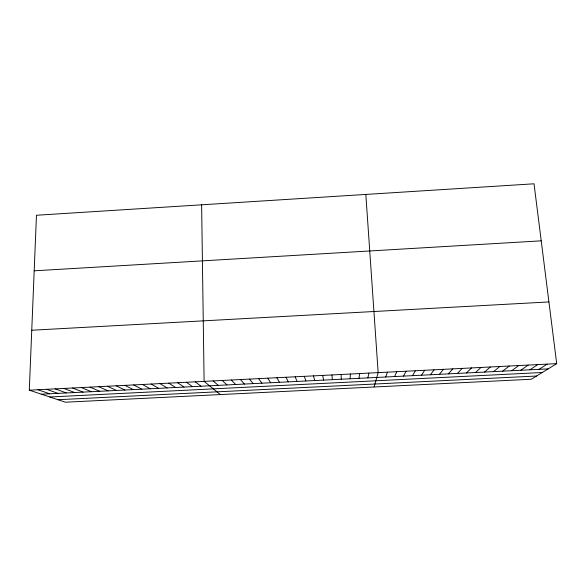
<?xml version="1.0" encoding="UTF-8"?>
<svg xmlns="http://www.w3.org/2000/svg" width="586" height="586" viewBox="0 0 586 586"><rect width="100%" height="100%" fill="white"/><g stroke="black" fill="none" stroke-linecap="round" stroke-linejoin="round"><path stroke-width="0.88" d="M29.3 390.173L36.464 215.252L534.029 183.799L556.7 363.642L531.304 379.245L65.434 402.201L29.3 390.173L556.7 363.642M350.106 378.783L350.384 374.022M358.991 378.336L359.628 373.56M367.883 377.889L368.887 373.092M374.058 386.994L378.16 372.623L365.832 194.435M385.698 377.003L387.441 372.161M394.627 376.556L396.737 371.692M403.564 376.109L406.047 371.224M412.515 375.663L415.371 370.755M421.481 375.216L424.703 370.286M430.454 374.769L434.05 369.817M439.434 374.315L443.404 369.341M448.429 373.868L452.78 368.872M457.439 373.421L462.164 368.404M466.463 372.967L471.562 367.927M475.495 372.52L480.967 367.451M484.534 372.066L490.387 366.983M493.588 371.612L499.821 366.506M502.656 371.158L509.271 366.03M511.739 370.704L518.735 365.554M520.829 370.249L528.206 365.078M529.927 369.795L537.692 364.602M539.039 369.341L547.192 364.126M34.186 270.813L541.222 240.831M31.754 330.24L548.921 301.937M41.401 394.202L548.166 368.887M49.781 396.993L542.277 372.506M57.933 399.711L536.556 376.022M37.936 389.741L49.715 393.792M46.58 389.309L58.029 393.374M55.238 388.87L66.357 392.957M63.903 388.437L74.7 392.539M72.583 387.998L83.051 392.122M81.271 387.558L91.409 391.704M89.973 387.126L99.781 391.287M98.682 386.687L108.161 390.869M107.406 386.247L116.548 390.452M116.145 385.808L124.95 390.027M124.891 385.368L133.366 389.609M133.645 384.929L141.783 389.192M142.413 384.482L150.221 388.767M151.195 384.042L158.66 388.342M159.985 383.603L167.113 387.925M168.783 383.156L175.58 387.5M177.602 382.717L184.055 387.075M186.421 382.27L192.538 386.65M195.263 381.823L201.035 386.225M220.307 394.568L204.111 381.383L201.621 204.814M213.157 380.929L218.241 385.368M222.226 380.468L226.958 384.936M231.302 380.014L235.682 384.497M240.385 379.56L244.413 384.064M249.49 379.098L253.159 383.625M258.594 378.644L261.92 383.185M267.721 378.182L270.688 382.746M276.856 377.721L279.463 382.314M286.005 377.259L288.253 381.874M295.168 376.798L297.058 381.435M304.339 376.337L305.87 380.988M313.525 375.875L314.697 380.548M322.718 375.414L323.531 380.109M331.932 374.952L332.379 379.669M341.155 374.491L341.235 379.223"/></g></svg>
